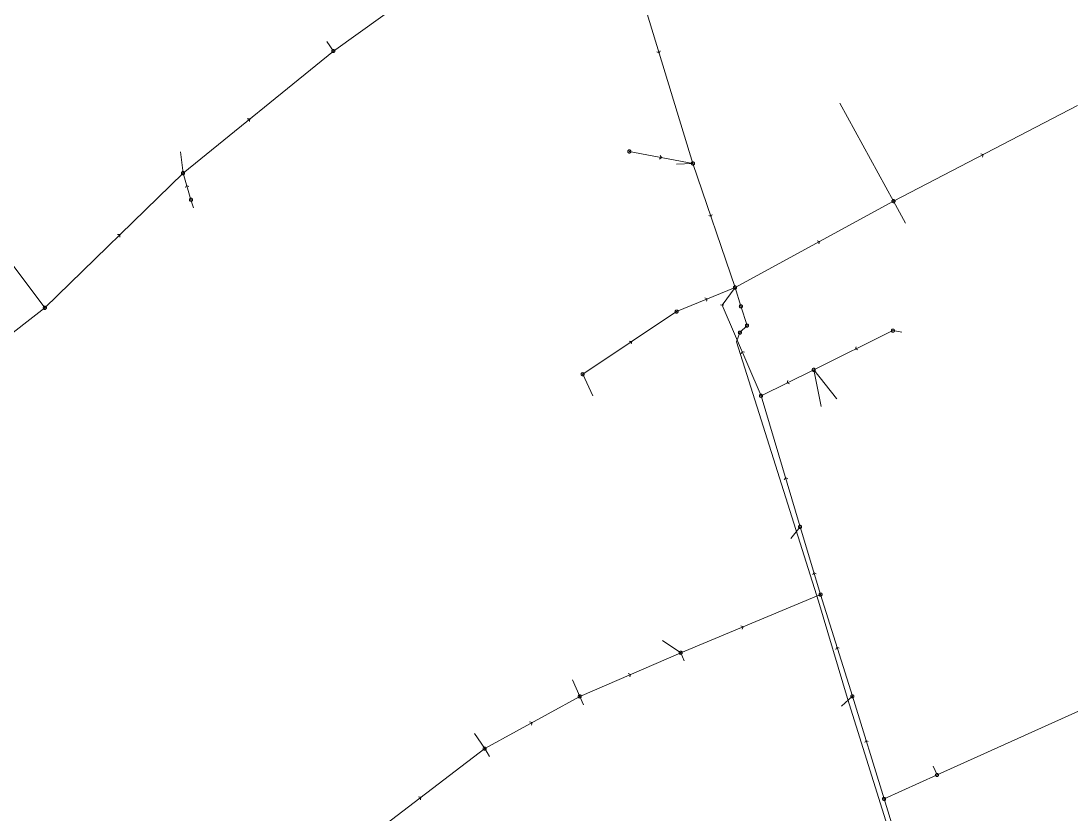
# Model space of a CAD drawing. Header units: metres. Extents: x 25504150 to 25508618, y 6694193 to 6702753.
# Drawn here: x 25504724.7 to 25505032, y 6700674.6 to 6700906.9 of the extents above; entities that cross this region are included whole.
import ezdxf

# ---------------------------------------------------------------- set-up
doc = ezdxf.new("R2010")
doc.units = ezdxf.units.M
for name, pattern in [('Sewer_node', [0]), ('Viemariputket', [0]), ('Viemarivarusteet', [0])]:
    doc.linetypes.add(name, pattern=pattern)
for name, color, linetype, lineweight in [('Sewer_node', 7, 'Sewer_node', 0), ('Viemariputket', 7, 'Viemariputket', 0), ('Viemarivarusteet', 7, 'Viemarivarusteet', 0)]:
    doc.layers.add(name, color=color, linetype=linetype, lineweight=lineweight)

msp = doc.modelspace()

# ---------------------------------------------------------------- linework, layer by layer
at = {"layer": 'Sewer_node', "color": 46, "linetype": 'Continuous', "true_color": 0x7f5f00}
msp.add_line((25504929.41, 6700823.87), (25504930.43, 6700823.75), dxfattribs=at)
at = {"layer": 'Sewer_node', "color": 46, "linetype": 'Continuous', "true_color": 0x7f5f00, "flags": 128}
for points, elevation in [([(25504816.57, 6700898.13), (25504816.56, 6700898.2), (25504816.55, 6700898.27), (25504816.52, 6700898.34), (25504816.48, 6700898.4), (25504816.44, 6700898.46), (25504816.38, 6700898.5), (25504816.32, 6700898.54), (25504816.25, 6700898.57), (25504816.18, 6700898.58), (25504816.11, 6700898.59), (25504816.04, 6700898.58), (25504815.97, 6700898.57), (25504815.9, 6700898.54), (25504815.84, 6700898.5), (25504815.78, 6700898.46), (25504815.74, 6700898.4), (25504815.7, 6700898.34), (25504815.67, 6700898.27), (25504815.66, 6700898.2), (25504815.65, 6700898.13), (25504815.66, 6700898.06), (25504815.67, 6700897.99), (25504815.7, 6700897.92), (25504815.74, 6700897.86), (25504815.78, 6700897.8), (25504815.84, 6700897.76), (25504815.9, 6700897.72), (25504815.97, 6700897.69), (25504816.04, 6700897.68), (25504816.11, 6700897.67), (25504816.18, 6700897.68), (25504816.25, 6700897.69), (25504816.32, 6700897.72), (25504816.38, 6700897.76), (25504816.44, 6700897.8), (25504816.48, 6700897.86), (25504816.52, 6700897.92), (25504816.55, 6700897.99), (25504816.56, 6700898.06)], 51.05), ([(25504921.83, 6700865.25), (25504921.82, 6700865.32), (25504921.81, 6700865.4), (25504921.78, 6700865.46), (25504921.74, 6700865.53), (25504921.69, 6700865.58), (25504921.64, 6700865.63), (25504921.57, 6700865.67), (25504921.51, 6700865.7), (25504921.43, 6700865.71), (25504921.36, 6700865.72), (25504921.29, 6700865.71), (25504921.21, 6700865.7), (25504921.15, 6700865.67), (25504921.08, 6700865.63), (25504921.03, 6700865.58), (25504920.98, 6700865.53), (25504920.94, 6700865.46), (25504920.91, 6700865.4), (25504920.9, 6700865.32), (25504920.89, 6700865.25), (25504920.9, 6700865.18), (25504920.91, 6700865.1), (25504920.94, 6700865.04), (25504920.98, 6700864.97), (25504921.03, 6700864.92), (25504921.08, 6700864.87), (25504921.15, 6700864.83), (25504921.21, 6700864.8), (25504921.29, 6700864.79), (25504921.36, 6700864.78), (25504921.43, 6700864.79), (25504921.51, 6700864.8), (25504921.57, 6700864.83), (25504921.64, 6700864.87), (25504921.69, 6700864.92), (25504921.74, 6700864.97), (25504921.78, 6700865.04), (25504921.81, 6700865.1), (25504921.82, 6700865.18)], 50.82), ([(25504772.57, 6700862.41), (25504772.56, 6700862.48), (25504772.55, 6700862.55), (25504772.52, 6700862.62), (25504772.48, 6700862.68), (25504772.44, 6700862.74), (25504772.38, 6700862.78), (25504772.32, 6700862.82), (25504772.25, 6700862.85), (25504772.18, 6700862.86), (25504772.11, 6700862.87), (25504772.04, 6700862.86), (25504771.97, 6700862.85), (25504771.9, 6700862.82), (25504771.84, 6700862.78), (25504771.78, 6700862.74), (25504771.74, 6700862.68), (25504771.7, 6700862.62), (25504771.67, 6700862.55), (25504771.66, 6700862.48), (25504771.65, 6700862.41), (25504771.66, 6700862.34), (25504771.67, 6700862.27), (25504771.7, 6700862.2), (25504771.74, 6700862.14), (25504771.78, 6700862.08), (25504771.84, 6700862.04), (25504771.9, 6700862), (25504771.97, 6700861.97), (25504772.04, 6700861.96), (25504772.11, 6700861.95), (25504772.18, 6700861.96), (25504772.25, 6700861.97), (25504772.32, 6700862), (25504772.38, 6700862.04), (25504772.44, 6700862.08), (25504772.48, 6700862.14), (25504772.52, 6700862.2), (25504772.55, 6700862.27), (25504772.56, 6700862.34)], 51.4), ([(25504774.9, 6700854.62), (25504774.89, 6700854.69), (25504774.88, 6700854.76), (25504774.85, 6700854.83), (25504774.81, 6700854.89), (25504774.77, 6700854.95), (25504774.71, 6700854.99), (25504774.65, 6700855.03), (25504774.58, 6700855.06), (25504774.51, 6700855.07), (25504774.44, 6700855.08), (25504774.37, 6700855.07), (25504774.3, 6700855.06), (25504774.23, 6700855.03), (25504774.17, 6700854.99), (25504774.11, 6700854.95), (25504774.07, 6700854.89), (25504774.03, 6700854.83), (25504774, 6700854.76), (25504773.99, 6700854.69), (25504773.98, 6700854.62), (25504773.99, 6700854.55), (25504774, 6700854.48), (25504774.03, 6700854.41), (25504774.07, 6700854.35), (25504774.11, 6700854.29), (25504774.17, 6700854.25), (25504774.23, 6700854.21), (25504774.3, 6700854.18), (25504774.37, 6700854.17), (25504774.44, 6700854.16), (25504774.51, 6700854.17), (25504774.58, 6700854.18), (25504774.65, 6700854.21), (25504774.71, 6700854.25), (25504774.77, 6700854.29), (25504774.81, 6700854.35), (25504774.85, 6700854.41), (25504774.88, 6700854.48), (25504774.89, 6700854.55)], 51.24), ([(25504980.52, 6700854.22), (25504980.51, 6700854.29), (25504980.5, 6700854.36), (25504980.47, 6700854.43), (25504980.43, 6700854.49), (25504980.39, 6700854.55), (25504980.33, 6700854.59), (25504980.27, 6700854.63), (25504980.2, 6700854.66), (25504980.13, 6700854.67), (25504980.06, 6700854.68), (25504979.99, 6700854.67), (25504979.92, 6700854.66), (25504979.85, 6700854.63), (25504979.79, 6700854.59), (25504979.73, 6700854.55), (25504979.69, 6700854.49), (25504979.65, 6700854.43), (25504979.62, 6700854.36), (25504979.61, 6700854.29), (25504979.6, 6700854.22), (25504979.61, 6700854.15), (25504979.62, 6700854.08), (25504979.65, 6700854.01), (25504979.69, 6700853.95), (25504979.73, 6700853.89), (25504979.79, 6700853.85), (25504979.85, 6700853.81), (25504979.92, 6700853.78), (25504979.99, 6700853.77), (25504980.06, 6700853.76), (25504980.13, 6700853.77), (25504980.2, 6700853.78), (25504980.27, 6700853.81), (25504980.33, 6700853.85), (25504980.39, 6700853.89), (25504980.43, 6700853.95), (25504980.47, 6700854.01), (25504980.5, 6700854.08), (25504980.51, 6700854.15)], 50.71), ([(25504732.14, 6700823), (25504732.13, 6700823.07), (25504732.12, 6700823.14), (25504732.09, 6700823.21), (25504732.05, 6700823.27), (25504732.01, 6700823.33), (25504731.95, 6700823.37), (25504731.89, 6700823.41), (25504731.82, 6700823.44), (25504731.75, 6700823.45), (25504731.68, 6700823.46), (25504731.61, 6700823.45), (25504731.54, 6700823.44), (25504731.47, 6700823.41), (25504731.41, 6700823.37), (25504731.35, 6700823.33), (25504731.31, 6700823.27), (25504731.27, 6700823.21), (25504731.24, 6700823.14), (25504731.23, 6700823.07), (25504731.22, 6700823), (25504731.23, 6700822.93), (25504731.24, 6700822.86), (25504731.27, 6700822.79), (25504731.31, 6700822.73), (25504731.35, 6700822.67), (25504731.41, 6700822.63), (25504731.47, 6700822.59), (25504731.54, 6700822.56), (25504731.61, 6700822.55), (25504731.68, 6700822.54), (25504731.75, 6700822.55), (25504731.82, 6700822.56), (25504731.89, 6700822.59), (25504731.95, 6700822.63), (25504732.01, 6700822.67), (25504732.05, 6700822.73), (25504732.09, 6700822.79), (25504732.12, 6700822.86), (25504732.13, 6700822.93)], 51.62), ([(25504917.02, 6700821.9), (25504917.01, 6700821.97), (25504917, 6700822.04), (25504916.97, 6700822.11), (25504916.93, 6700822.17), (25504916.89, 6700822.23), (25504916.83, 6700822.27), (25504916.77, 6700822.31), (25504916.7, 6700822.34), (25504916.63, 6700822.35), (25504916.56, 6700822.36), (25504916.49, 6700822.35), (25504916.42, 6700822.34), (25504916.35, 6700822.31), (25504916.29, 6700822.27), (25504916.23, 6700822.23), (25504916.19, 6700822.17), (25504916.15, 6700822.11), (25504916.12, 6700822.04), (25504916.11, 6700821.97), (25504916.1, 6700821.9), (25504916.11, 6700821.83), (25504916.12, 6700821.76), (25504916.15, 6700821.69), (25504916.19, 6700821.63), (25504916.23, 6700821.57), (25504916.29, 6700821.53), (25504916.35, 6700821.49), (25504916.42, 6700821.46), (25504916.49, 6700821.45), (25504916.56, 6700821.44), (25504916.63, 6700821.45), (25504916.7, 6700821.46), (25504916.77, 6700821.49), (25504916.83, 6700821.53), (25504916.89, 6700821.57), (25504916.93, 6700821.63), (25504916.97, 6700821.69), (25504917, 6700821.76), (25504917.01, 6700821.83)], 50.35), ([(25504980.37, 6700816.33), (25504980.36, 6700816.4), (25504980.35, 6700816.48), (25504980.32, 6700816.54), (25504980.28, 6700816.61), (25504980.23, 6700816.66), (25504980.18, 6700816.71), (25504980.11, 6700816.75), (25504980.05, 6700816.78), (25504979.97, 6700816.79), (25504979.9, 6700816.8), (25504979.83, 6700816.79), (25504979.75, 6700816.78), (25504979.69, 6700816.75), (25504979.62, 6700816.71), (25504979.57, 6700816.66), (25504979.52, 6700816.61), (25504979.48, 6700816.54), (25504979.45, 6700816.48), (25504979.44, 6700816.4), (25504979.43, 6700816.33), (25504979.44, 6700816.26), (25504979.45, 6700816.18), (25504979.48, 6700816.12), (25504979.52, 6700816.05), (25504979.57, 6700816), (25504979.62, 6700815.95), (25504979.69, 6700815.91), (25504979.75, 6700815.88), (25504979.83, 6700815.87), (25504979.9, 6700815.86), (25504979.97, 6700815.87), (25504980.05, 6700815.88), (25504980.11, 6700815.91), (25504980.18, 6700815.95), (25504980.23, 6700816), (25504980.28, 6700816.05), (25504980.32, 6700816.12), (25504980.35, 6700816.18), (25504980.36, 6700816.26)], 51.55), ([(25504889.56, 6700803.58), (25504889.55, 6700803.65), (25504889.54, 6700803.72), (25504889.51, 6700803.79), (25504889.47, 6700803.85), (25504889.43, 6700803.91), (25504889.37, 6700803.95), (25504889.31, 6700803.99), (25504889.24, 6700804.02), (25504889.17, 6700804.03), (25504889.1, 6700804.04), (25504889.03, 6700804.03), (25504888.96, 6700804.02), (25504888.89, 6700803.99), (25504888.83, 6700803.95), (25504888.77, 6700803.91), (25504888.73, 6700803.85), (25504888.69, 6700803.79), (25504888.66, 6700803.72), (25504888.65, 6700803.65), (25504888.64, 6700803.58), (25504888.65, 6700803.51), (25504888.66, 6700803.44), (25504888.69, 6700803.37), (25504888.73, 6700803.31), (25504888.77, 6700803.25), (25504888.83, 6700803.21), (25504888.89, 6700803.17), (25504888.96, 6700803.14), (25504889.03, 6700803.13), (25504889.1, 6700803.12), (25504889.17, 6700803.13), (25504889.24, 6700803.14), (25504889.31, 6700803.17), (25504889.37, 6700803.21), (25504889.43, 6700803.25), (25504889.47, 6700803.31), (25504889.51, 6700803.37), (25504889.54, 6700803.44), (25504889.55, 6700803.51)], 50.95), ([(25504957.18, 6700804.86), (25504957.17, 6700804.93), (25504957.16, 6700805), (25504957.13, 6700805.07), (25504957.09, 6700805.13), (25504957.05, 6700805.19), (25504956.99, 6700805.23), (25504956.93, 6700805.27), (25504956.86, 6700805.3), (25504956.79, 6700805.31), (25504956.72, 6700805.32), (25504956.65, 6700805.31), (25504956.58, 6700805.3), (25504956.51, 6700805.27), (25504956.45, 6700805.23), (25504956.39, 6700805.19), (25504956.35, 6700805.13), (25504956.31, 6700805.07), (25504956.28, 6700805), (25504956.27, 6700804.93), (25504956.26, 6700804.86), (25504956.27, 6700804.79), (25504956.28, 6700804.72), (25504956.31, 6700804.65), (25504956.35, 6700804.59), (25504956.39, 6700804.53), (25504956.45, 6700804.49), (25504956.51, 6700804.45), (25504956.58, 6700804.42), (25504956.65, 6700804.41), (25504956.72, 6700804.4), (25504956.79, 6700804.41), (25504956.86, 6700804.42), (25504956.93, 6700804.45), (25504956.99, 6700804.49), (25504957.05, 6700804.53), (25504957.09, 6700804.59), (25504957.13, 6700804.65), (25504957.16, 6700804.72), (25504957.17, 6700804.79)], 51.17), ([(25504941.75, 6700797.27), (25504941.74, 6700797.34), (25504941.73, 6700797.41), (25504941.7, 6700797.48), (25504941.66, 6700797.54), (25504941.62, 6700797.6), (25504941.56, 6700797.64), (25504941.5, 6700797.68), (25504941.43, 6700797.71), (25504941.36, 6700797.72), (25504941.29, 6700797.73), (25504941.22, 6700797.72), (25504941.15, 6700797.71), (25504941.08, 6700797.68), (25504941.02, 6700797.64), (25504940.96, 6700797.6), (25504940.92, 6700797.54), (25504940.88, 6700797.48), (25504940.85, 6700797.41), (25504940.84, 6700797.34), (25504940.83, 6700797.27), (25504940.84, 6700797.2), (25504940.85, 6700797.13), (25504940.88, 6700797.06), (25504940.92, 6700797), (25504940.96, 6700796.94), (25504941.02, 6700796.9), (25504941.08, 6700796.86), (25504941.15, 6700796.83), (25504941.22, 6700796.82), (25504941.29, 6700796.81), (25504941.36, 6700796.82), (25504941.43, 6700796.83), (25504941.5, 6700796.86), (25504941.56, 6700796.9), (25504941.62, 6700796.94), (25504941.66, 6700797), (25504941.7, 6700797.06), (25504941.73, 6700797.13), (25504941.74, 6700797.2)], 51.13), ([(25504953.18, 6700758.92), (25504953.17, 6700758.99), (25504953.16, 6700759.06), (25504953.13, 6700759.13), (25504953.09, 6700759.19), (25504953.05, 6700759.25), (25504952.99, 6700759.29), (25504952.93, 6700759.33), (25504952.86, 6700759.36), (25504952.79, 6700759.37), (25504952.72, 6700759.38), (25504952.65, 6700759.37), (25504952.58, 6700759.36), (25504952.51, 6700759.33), (25504952.45, 6700759.29), (25504952.39, 6700759.25), (25504952.35, 6700759.19), (25504952.31, 6700759.13), (25504952.28, 6700759.06), (25504952.27, 6700758.99), (25504952.26, 6700758.92), (25504952.27, 6700758.85), (25504952.28, 6700758.78), (25504952.31, 6700758.71), (25504952.35, 6700758.65), (25504952.39, 6700758.59), (25504952.45, 6700758.55), (25504952.51, 6700758.51), (25504952.58, 6700758.48), (25504952.65, 6700758.47), (25504952.72, 6700758.46), (25504952.79, 6700758.47), (25504952.86, 6700758.48), (25504952.93, 6700758.51), (25504952.99, 6700758.55), (25504953.05, 6700758.59), (25504953.09, 6700758.65), (25504953.13, 6700758.71), (25504953.16, 6700758.78), (25504953.17, 6700758.85)], 52.36), ([(25504959.17, 6700739.1), (25504959.16, 6700739.17), (25504959.15, 6700739.24), (25504959.12, 6700739.31), (25504959.08, 6700739.37), (25504959.04, 6700739.43), (25504958.98, 6700739.47), (25504958.92, 6700739.51), (25504958.85, 6700739.54), (25504958.78, 6700739.55), (25504958.71, 6700739.56), (25504958.64, 6700739.55), (25504958.57, 6700739.54), (25504958.5, 6700739.51), (25504958.44, 6700739.47), (25504958.38, 6700739.43), (25504958.34, 6700739.37), (25504958.3, 6700739.31), (25504958.27, 6700739.24), (25504958.26, 6700739.17), (25504958.25, 6700739.1), (25504958.26, 6700739.03), (25504958.27, 6700738.96), (25504958.3, 6700738.89), (25504958.34, 6700738.83), (25504958.38, 6700738.77), (25504958.44, 6700738.73), (25504958.5, 6700738.69), (25504958.57, 6700738.66), (25504958.64, 6700738.65), (25504958.71, 6700738.64), (25504958.78, 6700738.65), (25504958.85, 6700738.66), (25504958.92, 6700738.69), (25504958.98, 6700738.73), (25504959.04, 6700738.77), (25504959.08, 6700738.83), (25504959.12, 6700738.89), (25504959.15, 6700738.96), (25504959.16, 6700739.03)], 53.41), ([(25504918.25, 6700722.07), (25504918.24, 6700722.14), (25504918.23, 6700722.21), (25504918.2, 6700722.28), (25504918.16, 6700722.34), (25504918.12, 6700722.4), (25504918.06, 6700722.44), (25504918, 6700722.48), (25504917.93, 6700722.51), (25504917.86, 6700722.52), (25504917.79, 6700722.53), (25504917.72, 6700722.52), (25504917.65, 6700722.51), (25504917.58, 6700722.48), (25504917.52, 6700722.44), (25504917.46, 6700722.4), (25504917.42, 6700722.34), (25504917.38, 6700722.28), (25504917.35, 6700722.21), (25504917.34, 6700722.14), (25504917.33, 6700722.07), (25504917.34, 6700722), (25504917.35, 6700721.93), (25504917.38, 6700721.86), (25504917.42, 6700721.8), (25504917.46, 6700721.74), (25504917.52, 6700721.7), (25504917.58, 6700721.66), (25504917.65, 6700721.63), (25504917.72, 6700721.62), (25504917.79, 6700721.61), (25504917.86, 6700721.62), (25504917.93, 6700721.63), (25504918, 6700721.66), (25504918.06, 6700721.7), (25504918.12, 6700721.74), (25504918.16, 6700721.8), (25504918.2, 6700721.86), (25504918.23, 6700721.93), (25504918.24, 6700722)], 54.23), ([(25504888.69, 6700709.3), (25504888.68, 6700709.37), (25504888.67, 6700709.44), (25504888.64, 6700709.51), (25504888.6, 6700709.57), (25504888.56, 6700709.63), (25504888.5, 6700709.67), (25504888.44, 6700709.71), (25504888.37, 6700709.74), (25504888.3, 6700709.75), (25504888.23, 6700709.76), (25504888.16, 6700709.75), (25504888.09, 6700709.74), (25504888.02, 6700709.71), (25504887.96, 6700709.67), (25504887.9, 6700709.63), (25504887.86, 6700709.57), (25504887.82, 6700709.51), (25504887.79, 6700709.44), (25504887.78, 6700709.37), (25504887.77, 6700709.3), (25504887.78, 6700709.23), (25504887.79, 6700709.16), (25504887.82, 6700709.09), (25504887.86, 6700709.03), (25504887.9, 6700708.97), (25504887.96, 6700708.93), (25504888.02, 6700708.89), (25504888.09, 6700708.86), (25504888.16, 6700708.85), (25504888.23, 6700708.84), (25504888.3, 6700708.85), (25504888.37, 6700708.86), (25504888.44, 6700708.89), (25504888.5, 6700708.93), (25504888.56, 6700708.97), (25504888.6, 6700709.03), (25504888.64, 6700709.09), (25504888.67, 6700709.16), (25504888.68, 6700709.23)], 55.46), ([(25504968.48, 6700709.33), (25504968.47, 6700709.4), (25504968.46, 6700709.47), (25504968.43, 6700709.54), (25504968.39, 6700709.6), (25504968.35, 6700709.66), (25504968.29, 6700709.7), (25504968.23, 6700709.74), (25504968.16, 6700709.77), (25504968.09, 6700709.78), (25504968.02, 6700709.79), (25504967.95, 6700709.78), (25504967.88, 6700709.77), (25504967.81, 6700709.74), (25504967.75, 6700709.7), (25504967.69, 6700709.66), (25504967.65, 6700709.6), (25504967.61, 6700709.54), (25504967.58, 6700709.47), (25504967.57, 6700709.4), (25504967.56, 6700709.33), (25504967.57, 6700709.26), (25504967.58, 6700709.19), (25504967.61, 6700709.12), (25504967.65, 6700709.06), (25504967.69, 6700709), (25504967.75, 6700708.96), (25504967.81, 6700708.92), (25504967.88, 6700708.89), (25504967.95, 6700708.88), (25504968.02, 6700708.87), (25504968.09, 6700708.88), (25504968.16, 6700708.89), (25504968.23, 6700708.92), (25504968.29, 6700708.96), (25504968.35, 6700709), (25504968.39, 6700709.06), (25504968.43, 6700709.12), (25504968.46, 6700709.19), (25504968.47, 6700709.26)], 53.75), ([(25504860.88, 6700694.02), (25504860.87, 6700694.09), (25504860.86, 6700694.16), (25504860.83, 6700694.23), (25504860.79, 6700694.29), (25504860.75, 6700694.35), (25504860.69, 6700694.39), (25504860.63, 6700694.43), (25504860.56, 6700694.46), (25504860.49, 6700694.47), (25504860.42, 6700694.48), (25504860.35, 6700694.47), (25504860.28, 6700694.46), (25504860.21, 6700694.43), (25504860.15, 6700694.39), (25504860.09, 6700694.35), (25504860.05, 6700694.29), (25504860.01, 6700694.23), (25504859.98, 6700694.16), (25504859.97, 6700694.09), (25504859.96, 6700694.02), (25504859.97, 6700693.95), (25504859.98, 6700693.88), (25504860.01, 6700693.81), (25504860.05, 6700693.75), (25504860.09, 6700693.69), (25504860.15, 6700693.65), (25504860.21, 6700693.61), (25504860.28, 6700693.58), (25504860.35, 6700693.57), (25504860.42, 6700693.56), (25504860.49, 6700693.57), (25504860.56, 6700693.58), (25504860.63, 6700693.61), (25504860.69, 6700693.65), (25504860.75, 6700693.69), (25504860.79, 6700693.75), (25504860.83, 6700693.81), (25504860.86, 6700693.88), (25504860.87, 6700693.95)], 56.05), ([(25504993.26, 6700686.33), (25504993.25, 6700686.4), (25504993.24, 6700686.47), (25504993.21, 6700686.54), (25504993.17, 6700686.6), (25504993.13, 6700686.66), (25504993.07, 6700686.7), (25504993.01, 6700686.74), (25504992.94, 6700686.77), (25504992.87, 6700686.78), (25504992.8, 6700686.79), (25504992.73, 6700686.78), (25504992.66, 6700686.77), (25504992.59, 6700686.74), (25504992.53, 6700686.7), (25504992.47, 6700686.66), (25504992.43, 6700686.6), (25504992.39, 6700686.54), (25504992.36, 6700686.47), (25504992.35, 6700686.4), (25504992.34, 6700686.33), (25504992.35, 6700686.26), (25504992.36, 6700686.19), (25504992.39, 6700686.12), (25504992.43, 6700686.06), (25504992.47, 6700686), (25504992.53, 6700685.96), (25504992.59, 6700685.92), (25504992.66, 6700685.89), (25504992.73, 6700685.88), (25504992.8, 6700685.87), (25504992.87, 6700685.88), (25504992.94, 6700685.89), (25504993.01, 6700685.92), (25504993.07, 6700685.96), (25504993.13, 6700686), (25504993.17, 6700686.06), (25504993.21, 6700686.12), (25504993.24, 6700686.19), (25504993.25, 6700686.26)], 52.99), ([(25504977.76, 6700679.31), (25504977.75, 6700679.38), (25504977.74, 6700679.45), (25504977.71, 6700679.52), (25504977.67, 6700679.58), (25504977.63, 6700679.64), (25504977.57, 6700679.68), (25504977.51, 6700679.72), (25504977.44, 6700679.75), (25504977.37, 6700679.76), (25504977.3, 6700679.77), (25504977.23, 6700679.76), (25504977.16, 6700679.75), (25504977.09, 6700679.72), (25504977.03, 6700679.68), (25504976.97, 6700679.64), (25504976.93, 6700679.58), (25504976.89, 6700679.52), (25504976.86, 6700679.45), (25504976.85, 6700679.38), (25504976.84, 6700679.31), (25504976.85, 6700679.24), (25504976.86, 6700679.17), (25504976.89, 6700679.1), (25504976.93, 6700679.04), (25504976.97, 6700678.98), (25504977.03, 6700678.94), (25504977.09, 6700678.9), (25504977.16, 6700678.87), (25504977.23, 6700678.86), (25504977.3, 6700678.85), (25504977.37, 6700678.86), (25504977.44, 6700678.87), (25504977.51, 6700678.9), (25504977.57, 6700678.94), (25504977.63, 6700678.98), (25504977.67, 6700679.04), (25504977.71, 6700679.1), (25504977.74, 6700679.17), (25504977.75, 6700679.24)], 53.92)]:
    msp.add_lwpolyline(points, close=True, dxfattribs=dict(at, elevation=elevation))
for points in [[(25504910.8, 6700897.88), (25504911.48, 6700897.54), (25504911.81, 6700898.2)], [(25504791.6, 6700877.53), (25504791.66, 6700878.28), (25504790.92, 6700878.34)], [(25504911.58, 6700866.54), (25504912.18, 6700866.98), (25504911.76, 6700867.58)], [(25505006.06, 6700867.11), (25505006.28, 6700867.83), (25505005.58, 6700868.05)], [(25504773.85, 6700858.48), (25504773.18, 6700858.82), (25504772.84, 6700858.17)], [(25504925.97, 6700849.99), (25504926.65, 6700849.68), (25504926.96, 6700850.35)], [(25504753.66, 6700843.67), (25504753.65, 6700844.42), (25504752.91, 6700844.42)], [(25504958.19, 6700841.71), (25504958.4, 6700842.43), (25504957.69, 6700842.64)], [(25504925.29, 6700824.92), (25504925.56, 6700825.62), (25504924.88, 6700825.9)], [(25504903.32, 6700812.42), (25504903.45, 6700813.16), (25504902.72, 6700813.29)], [(25504936.43, 6700810.01), (25504935.73, 6700810.27), (25504935.46, 6700809.57)], [(25504969.17, 6700811.63), (25504968.95, 6700810.91), (25504969.66, 6700810.68)], [(25504949.11, 6700801.72), (25504948.89, 6700801.01), (25504949.59, 6700800.78)], [(25504949.09, 6700772.99), (25504948.42, 6700773.33), (25504948.08, 6700772.67)], [(25504957.43, 6700745.19), (25504956.77, 6700745.53), (25504956.42, 6700744.88)], [(25504935.78, 6700728.97), (25504936.05, 6700729.67), (25504935.36, 6700729.95)], [(25504964.18, 6700723.39), (25504963.52, 6700723.73), (25504963.17, 6700723.07)], [(25504902.87, 6700715.04), (25504903.13, 6700715.74), (25504902.44, 6700716)], [(25504874.09, 6700700.91), (25504874.28, 6700701.64), (25504873.56, 6700701.83)], [(25504972.67, 6700696.09), (25504972, 6700696.43), (25504971.66, 6700695.78)], [(25504841.66, 6700679.06), (25504841.74, 6700679.8), (25504841, 6700679.89)]]:
    msp.add_lwpolyline(points, dxfattribs=at)
for points in [[(25504903.19, 6700868.75), (25504903.18, 6700868.82), (25504903.17, 6700868.89), (25504903.14, 6700868.96), (25504903.1, 6700869.02), (25504903.06, 6700869.08), (25504903, 6700869.12), (25504902.94, 6700869.16), (25504902.87, 6700869.19), (25504902.8, 6700869.2), (25504902.73, 6700869.21), (25504902.66, 6700869.2), (25504902.59, 6700869.19), (25504902.52, 6700869.16), (25504902.46, 6700869.12), (25504902.4, 6700869.08), (25504902.36, 6700869.02), (25504902.32, 6700868.96), (25504902.29, 6700868.89), (25504902.28, 6700868.82), (25504902.27, 6700868.75), (25504902.28, 6700868.68), (25504902.29, 6700868.61), (25504902.32, 6700868.54), (25504902.36, 6700868.48), (25504902.4, 6700868.42), (25504902.46, 6700868.38), (25504902.52, 6700868.34), (25504902.59, 6700868.31), (25504902.66, 6700868.3), (25504902.73, 6700868.29), (25504902.8, 6700868.3), (25504902.87, 6700868.31), (25504902.94, 6700868.34), (25504903, 6700868.38), (25504903.06, 6700868.42), (25504903.1, 6700868.48), (25504903.14, 6700868.54), (25504903.17, 6700868.61), (25504903.18, 6700868.68)], [(25504934.14, 6700828.97), (25504934.13, 6700829.04), (25504934.12, 6700829.12), (25504934.09, 6700829.18), (25504934.05, 6700829.25), (25504934, 6700829.3), (25504933.95, 6700829.35), (25504933.88, 6700829.39), (25504933.82, 6700829.42), (25504933.74, 6700829.43), (25504933.67, 6700829.44), (25504933.6, 6700829.43), (25504933.52, 6700829.42), (25504933.46, 6700829.39), (25504933.39, 6700829.35), (25504933.34, 6700829.3), (25504933.29, 6700829.25), (25504933.25, 6700829.18), (25504933.22, 6700829.12), (25504933.21, 6700829.04), (25504933.2, 6700828.97), (25504933.21, 6700828.9), (25504933.22, 6700828.82), (25504933.25, 6700828.76), (25504933.29, 6700828.69), (25504933.34, 6700828.64), (25504933.39, 6700828.59), (25504933.46, 6700828.55), (25504933.52, 6700828.52), (25504933.6, 6700828.51), (25504933.67, 6700828.5), (25504933.74, 6700828.51), (25504933.82, 6700828.52), (25504933.88, 6700828.55), (25504933.95, 6700828.59), (25504934, 6700828.64), (25504934.05, 6700828.69), (25504934.09, 6700828.76), (25504934.12, 6700828.82), (25504934.13, 6700828.9)]]:
    msp.add_lwpolyline(points, close=True, dxfattribs=at)
at = {"layer": 'Sewer_node', "color": 252, "linetype": 'Continuous', "lineweight": 9, "true_color": 0x848484, "flags": 128}
for points in [[(25504935.85, 6700823.44), (25504935.84, 6700823.51), (25504935.83, 6700823.58), (25504935.8, 6700823.65), (25504935.76, 6700823.71), (25504935.72, 6700823.77), (25504935.66, 6700823.81), (25504935.6, 6700823.85), (25504935.53, 6700823.88), (25504935.46, 6700823.89), (25504935.39, 6700823.9), (25504935.32, 6700823.89), (25504935.25, 6700823.88), (25504935.18, 6700823.85), (25504935.12, 6700823.81), (25504935.06, 6700823.77), (25504935.02, 6700823.71), (25504934.98, 6700823.65), (25504934.95, 6700823.58), (25504934.94, 6700823.51), (25504934.93, 6700823.44), (25504934.94, 6700823.37), (25504934.95, 6700823.3), (25504934.98, 6700823.23), (25504935.02, 6700823.17), (25504935.06, 6700823.11), (25504935.12, 6700823.07), (25504935.18, 6700823.03), (25504935.25, 6700823), (25504935.32, 6700822.99), (25504935.39, 6700822.98), (25504935.46, 6700822.99), (25504935.53, 6700823), (25504935.6, 6700823.03), (25504935.66, 6700823.07), (25504935.72, 6700823.11), (25504935.76, 6700823.17), (25504935.8, 6700823.23), (25504935.83, 6700823.3), (25504935.84, 6700823.37)], [(25504935.56, 6700815.75), (25504935.55, 6700815.82), (25504935.54, 6700815.89), (25504935.51, 6700815.96), (25504935.47, 6700816.02), (25504935.43, 6700816.08), (25504935.37, 6700816.12), (25504935.31, 6700816.16), (25504935.24, 6700816.19), (25504935.17, 6700816.2), (25504935.1, 6700816.21), (25504935.03, 6700816.2), (25504934.96, 6700816.19), (25504934.89, 6700816.16), (25504934.83, 6700816.12), (25504934.77, 6700816.08), (25504934.73, 6700816.02), (25504934.69, 6700815.96), (25504934.66, 6700815.89), (25504934.65, 6700815.82), (25504934.64, 6700815.75), (25504934.65, 6700815.68), (25504934.66, 6700815.61), (25504934.69, 6700815.54), (25504934.73, 6700815.48), (25504934.77, 6700815.42), (25504934.83, 6700815.38), (25504934.89, 6700815.34), (25504934.96, 6700815.31), (25504935.03, 6700815.3), (25504935.1, 6700815.29), (25504935.17, 6700815.3), (25504935.24, 6700815.31), (25504935.31, 6700815.34), (25504935.37, 6700815.38), (25504935.43, 6700815.42), (25504935.47, 6700815.48), (25504935.51, 6700815.54), (25504935.54, 6700815.61), (25504935.55, 6700815.68)], [(25504937.65, 6700817.81), (25504937.64, 6700817.88), (25504937.63, 6700817.95), (25504937.6, 6700818.02), (25504937.56, 6700818.08), (25504937.52, 6700818.14), (25504937.46, 6700818.18), (25504937.4, 6700818.22), (25504937.33, 6700818.25), (25504937.26, 6700818.26), (25504937.19, 6700818.27), (25504937.12, 6700818.26), (25504937.05, 6700818.25), (25504936.98, 6700818.22), (25504936.92, 6700818.18), (25504936.86, 6700818.14), (25504936.82, 6700818.08), (25504936.78, 6700818.02), (25504936.75, 6700817.95), (25504936.74, 6700817.88), (25504936.73, 6700817.81), (25504936.74, 6700817.74), (25504936.75, 6700817.67), (25504936.78, 6700817.6), (25504936.82, 6700817.54), (25504936.86, 6700817.48), (25504936.92, 6700817.44), (25504936.98, 6700817.4), (25504937.05, 6700817.37), (25504937.12, 6700817.36), (25504937.19, 6700817.35), (25504937.26, 6700817.36), (25504937.33, 6700817.37), (25504937.4, 6700817.4), (25504937.46, 6700817.44), (25504937.52, 6700817.48), (25504937.56, 6700817.54), (25504937.6, 6700817.6), (25504937.63, 6700817.67), (25504937.64, 6700817.74)]]:
    msp.add_lwpolyline(points, close=True, dxfattribs=at)
at = {"layer": 'Viemariputket', "color": 1, "linetype": 'Continuous', "lineweight": 15}
for p, q in [((25504852.3, 6700924), (25504816.11, 6700898.13)), ((25504921.36, 6700865.25), (25504906.88, 6700912.54)), ((25504816.11, 6700898.13), (25504814.23, 6700900.89)), ((25504816.11, 6700898.13), (25504772.11, 6700862.41)), ((25504980.06, 6700854.22), (25504964.38, 6700882.88)), ((25505033.92, 6700882.17), (25504980.06, 6700854.22)), ((25504772.11, 6700862.41), (25504771.35, 6700868.6)), ((25504902.73, 6700868.75), (25504921.36, 6700865.25)), ((25504772.11, 6700862.41), (25504731.68, 6700823)), ((25504772.11, 6700862.41), (25504774.44, 6700854.62)), ((25504921.36, 6700865.25), (25504916.58, 6700865.04)), ((25504933.67, 6700828.97), (25504921.36, 6700865.25)), ((25504774.44, 6700854.62), (25504775.2, 6700852.24)), ((25504980.06, 6700854.22, 47.37), (25504933.67, 6700828.97, 47.48)), ((25504980.06, 6700854.22), (25504983.58, 6700847.8)), ((25504731.68, 6700823), (25504716.38, 6700843.37, 49.6)), ((25504933.67, 6700828.97), (25504916.56, 6700821.9)), ((25504933.67, 6700828.97), (25504929.93, 6700823.81)), ((25504731.68, 6700823), (25504651.18, 6700760.64, 49.2)), ((25504929.93, 6700823.81), (25504941.29, 6700797.27)), ((25504916.56, 6700821.9), (25504889.1, 6700803.58)), ((25504956.72, 6700804.86, 48.83), (25504979.9, 6700816.33, 49.33)), ((25504979.9, 6700816.33), (25504982.45, 6700815.88)), ((25504941.29, 6700797.27, 48.81), (25504956.72, 6700804.86, 48.77)), ((25504956.72, 6700804.86, 49.03), (25504958.92, 6700794.15, 49.31)), ((25504889.1, 6700803.58), (25504892.1, 6700797.24)), ((25504941.29, 6700797.27, 48.68), (25504952.72, 6700758.92, 49.76)), ((25504952.72, 6700758.92, 50.46), (25504950, 6700755.48, 50.53)), ((25504952.72, 6700758.92, 49.76), (25504958.71, 6700739.1, 50.39)), ((25504958.71, 6700739.1), (25504917.79, 6700722.07, 52.03)), ((25504958.71, 6700739.1), (25504968.02, 6700709.33)), ((25504917.79, 6700722.07, 52.21), (25504912.44, 6700725.65)), ((25504888.23, 6700709.3), (25504917.79, 6700722.07, 52.06)), ((25504917.79, 6700722.07, 52.45), (25504918.8, 6700719.76)), ((25504888.23, 6700709.3), (25504886.11, 6700714.14)), ((25504888.23, 6700709.3), (25504860.42, 6700694.02)), ((25504888.23, 6700709.3), (25504889.31, 6700706.86)), ((25504968.02, 6700709.33, 52.27), (25504964.81, 6700706.49, 52.31)), ((25504968.02, 6700709.33), (25504977.3, 6700679.31)), ((25504992.8, 6700686.33), (25505034.17, 6700705.01)), ((25504860.42, 6700694.02), (25504857.42, 6700698.49)), ((25504824.64, 6700666.79), (25504860.42, 6700694.02)), ((25504860.42, 6700694.02), (25504861.78, 6700691.72)), ((25504992.8, 6700686.33), (25504991.67, 6700688.87)), ((25504977.3, 6700679.31), (25504992.8, 6700686.33)), ((25504977.3, 6700679.31), (25504993.56, 6700626.87))]:
    msp.add_line(p, q, dxfattribs=at)
at = {"layer": 'Viemariputket', "color": 251, "linetype": 'Continuous', "lineweight": 15, "true_color": 0x595959}
for p, q in [((25504935.39, 6700823.44), (25504933.67, 6700828.97)), ((25504937.19, 6700817.81), (25504935.39, 6700823.44)), ((25504935.1, 6700815.75), (25504937.19, 6700817.81))]:
    msp.add_line(p, q, dxfattribs=at)
at = {"layer": 'Viemariputket', "color": 251, "linetype": 'Continuous', "lineweight": 15, "true_color": 0x595959, "flags": 128}
msp.add_lwpolyline([(25504966.63, 6700708.74), (25504958.07, 6700737.18), (25504934.14, 6700813.04), (25504935.1, 6700815.75)], dxfattribs=at)
at = {"layer": 'Viemariputket', "color": 1, "linetype": 'Continuous', "lineweight": 15}
msp.add_polyline3d([(25504956.72, 6700804.86, 49.1), (25504963.38, 6700796.49, 0), (25504963.48, 6700796.36, 49.33)], dxfattribs=at)
at = {"layer": 'Viemariputket', "color": 251, "linetype": 'Continuous', "lineweight": 5, "true_color": 0x595959}
msp.add_polyline3d([(25505013.08, 6700560.67, 55.06), (25504991.51, 6700629.29, 0), (25504966.63, 6700708.74, 0)], dxfattribs=at)
at = {"layer": 'Viemarivarusteet', "color": 1}
for p in [(25504816.11, 6700898.13, 51.05), (25504902.73, 6700868.75), (25504772.11, 6700862.41, 51.4), (25504921.36, 6700865.25, 50.82), (25504774.44, 6700854.62, 51.24), (25504980.06, 6700854.22, 50.71), (25504933.67, 6700828.97), (25504731.68, 6700823, 51.62), (25504916.56, 6700821.9, 50.35), (25504979.9, 6700816.33, 51.55), (25504956.72, 6700804.86, 51.17), (25504889.1, 6700803.58, 50.95), (25504941.29, 6700797.27, 51.13), (25504952.72, 6700758.92, 52.36), (25504958.71, 6700739.1, 53.41), (25504917.79, 6700722.07, 54.23), (25504888.23, 6700709.3, 55.46), (25504968.02, 6700709.33, 53.75), (25504860.42, 6700694.02, 56.05), (25504992.8, 6700686.33, 52.99), (25504977.3, 6700679.31, 53.92)]:
    msp.add_point(p, dxfattribs=at)
at = {"layer": 'Viemarivarusteet', "color": 30, "true_color": 0xff7f00}
for p in [(25504929.93, 6700823.81), (25504935.39, 6700823.44), (25504937.19, 6700817.81), (25504935.1, 6700815.75)]:
    msp.add_point(p, dxfattribs=at)

doc.saveas('drawing.dxf')
